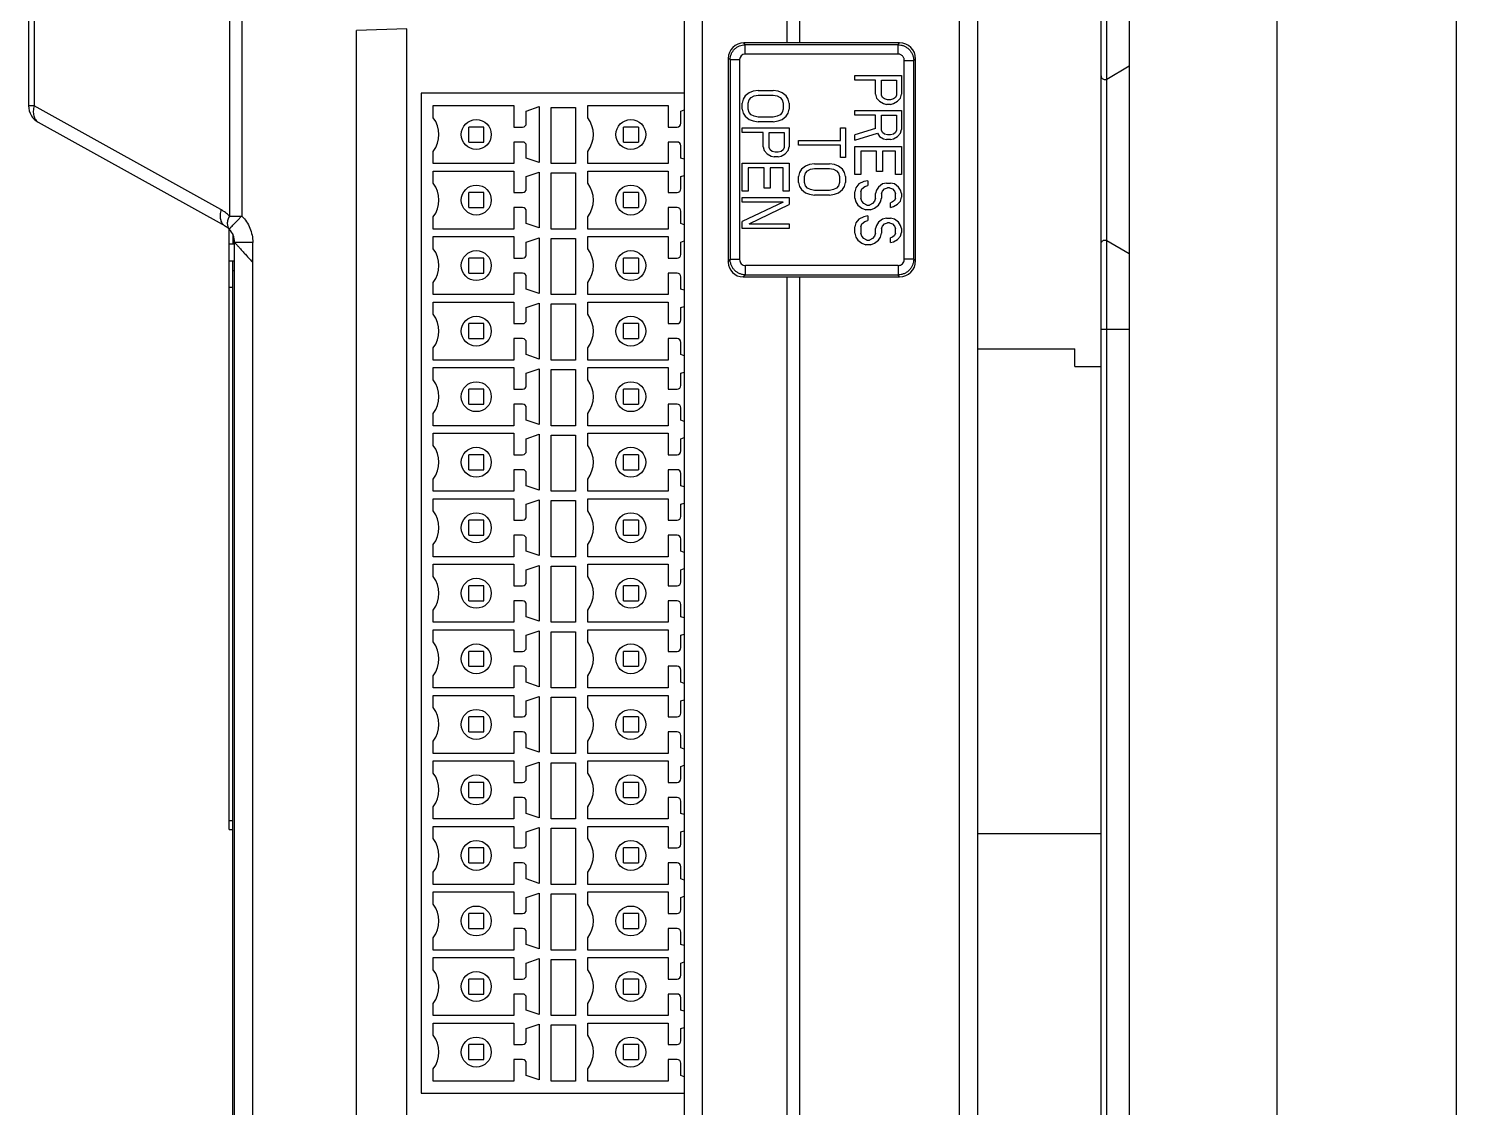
# Model space of a CAD drawing. Header units: millimetres. Extents: x 32 to 108, y 16 to 179.
# Drawn here: x 32.3 to 108.5, y 47 to 104.6 of the extents above; entities that cross this region are included whole.
import ezdxf

# ---------------------------------------------------------------- set-up
doc = ezdxf.new("R2010")
doc.units = ezdxf.units.MM
doc.header["$LTSCALE"] = 12.728411
doc.layers.get('0').update_dxf_attribs({"linetype": 'CONTINUOUS'})

msp = doc.modelspace()

# ---------------------------------------------------------------- linework, layer by layer
at = {"color": 7, "linetype": 'Continuous'}
for p, q in [((98.918, 16.133), (98.918, 179.133)), ((91.018, 178.874), (91.018, 16.392)), ((89.834, 18.363), (89.834, 176.902)), ((89.516, 18.541), (89.516, 176.725)), ((108.488, 20.378), (108.488, 174.887)), ((73.418, 161.633), (73.418, 103.883)), ((81.95, 161.365), (81.95, 33.9)), ((82.918, 160.366), (82.918, 34.9)), ((72.768, 103.883), (72.768, 157.715)), ((32.268, 153.893), (32.268, 100.516)), ((32.569, 153.892), (32.568, 100.516)), ((42.99, 153.273), (42.991, 94.629)), ((43.656, 153.273), (43.656, 94.629)), ((67.268, 153.672), (67.268, 41.521)), ((68.239, 41.521), (68.239, 153.672)), ((52.468, 104.633), (49.768, 104.538)), ((49.768, 44.427), (49.768, 104.538)), ((52.468, 44.333), (52.468, 104.633)), ((78.761, 103.883), (70.458, 103.883)), ((70.519, 103.779), (70.458, 103.883)), ((70.519, 103.28), (70.519, 103.779)), ((78.671, 103.779), (70.519, 103.779)), ((78.671, 103.779), (78.761, 103.883)), ((78.671, 103.779), (78.671, 103.28)), ((69.618, 103.043), (69.618, 92.174)), ((69.722, 102.982), (69.618, 103.043)), ((69.722, 102.982), (69.722, 92.306)), ((69.722, 102.982), (70.221, 102.982)), ((70.221, 102.982), (70.221, 92.306)), ((78.671, 103.28), (70.519, 103.28)), ((79.016, 102.936), (79.515, 102.936)), ((79.016, 92.319), (79.016, 102.936)), ((79.618, 103.025), (79.515, 102.936)), ((79.515, 92.318), (79.515, 102.936)), ((79.618, 92.238), (79.618, 103.025)), ((89.834, 101.947), (91.018, 102.643)), ((76.368, 101.883), (76.368, 102.133)), ((76.368, 102.133), (78.868, 102.133)), ((77.485, 101.883), (76.368, 101.883)), ((77.485, 101.133), (77.485, 101.883)), ((77.804, 101.883), (78.602, 101.883)), ((77.804, 101.091), (77.804, 101.883)), ((78.602, 101.883), (78.602, 101.091)), ((78.868, 102.133), (78.868, 101.133)), ((53.218, 101.183), (53.218, 47.783)), ((67.268, 101.183), (53.218, 101.183)), ((70.421, 100.874), (70.368, 100.666)), ((70.368, 100.333), (70.368, 100.666)), ((70.528, 101.041), (70.421, 100.874)), ((70.741, 101.208), (70.528, 101.041)), ((70.687, 100.666), (70.741, 100.833)), ((70.687, 100.333), (70.687, 100.666)), ((70.953, 101.291), (70.741, 101.208)), ((70.741, 100.833), (70.847, 100.958)), ((70.847, 100.958), (71.007, 101.041)), ((71.219, 101.333), (70.953, 101.291)), ((71.007, 101.041), (71.219, 101.083)), ((71.219, 101.333), (72.017, 101.333)), ((71.219, 101.083), (72.017, 101.083)), ((72.283, 101.291), (72.017, 101.333)), ((72.017, 101.083), (72.23, 101.041)), ((72.23, 101.041), (72.39, 100.958)), ((72.496, 101.208), (72.283, 101.291)), ((72.39, 100.958), (72.496, 100.833)), ((72.709, 101.041), (72.496, 101.208)), ((72.496, 100.833), (72.549, 100.666)), ((72.549, 100.666), (72.549, 100.333)), ((72.815, 100.874), (72.709, 101.041)), ((72.868, 100.666), (72.815, 100.874)), ((72.868, 100.666), (72.868, 100.333)), ((77.485, 101.133), (77.538, 100.924)), ((77.538, 100.924), (77.698, 100.758)), ((77.698, 100.758), (77.911, 100.633)), ((77.858, 100.966), (77.804, 101.091)), ((77.964, 100.883), (77.858, 100.966)), ((77.911, 100.633), (78.07, 100.591)), ((78.124, 100.841), (77.964, 100.883)), ((78.283, 100.841), (78.124, 100.841)), ((78.443, 100.883), (78.283, 100.841)), ((78.283, 100.591), (78.443, 100.633)), ((78.549, 100.966), (78.443, 100.883)), ((78.443, 100.633), (78.655, 100.758)), ((78.602, 101.091), (78.549, 100.966)), ((78.655, 100.758), (78.815, 100.924)), ((78.815, 100.924), (78.868, 101.133)), ((32.569, 100.516), (32.268, 100.516)), ((42.54, 94.972), (32.568, 100.516)), ((53.868, 99.883), (53.868, 100.533)), ((53.868, 100.533), (58.168, 100.533)), ((58.168, 100.533), (58.168, 99.383)), ((58.838, 100.238), (59.518, 100.473)), ((58.838, 99.583), (58.838, 100.238)), ((59.518, 100.473), (59.518, 97.493)), ((60.168, 97.433), (60.168, 100.433)), ((60.168, 100.433), (61.468, 100.433)), ((61.468, 100.433), (61.468, 97.433)), ((62.118, 99.883), (62.118, 100.533)), ((62.118, 100.533), (66.418, 100.533)), ((66.418, 100.533), (66.418, 99.383)), ((67.088, 100.238), (67.268, 100.3)), ((67.088, 99.583), (67.088, 100.238)), ((70.368, 100.333), (70.421, 100.124)), ((70.421, 100.124), (70.528, 99.958)), ((70.528, 99.958), (70.741, 99.791)), ((70.741, 100.166), (70.687, 100.333)), ((70.847, 100.041), (70.741, 100.166)), ((71.007, 99.958), (70.847, 100.041)), ((71.219, 99.916), (71.007, 99.958)), ((72.017, 99.916), (71.219, 99.916)), ((72.23, 99.958), (72.017, 99.916)), ((72.39, 100.041), (72.23, 99.958)), ((72.496, 100.166), (72.39, 100.041)), ((72.549, 100.333), (72.496, 100.166)), ((72.496, 99.791), (72.709, 99.958)), ((72.709, 99.958), (72.815, 100.124)), ((72.815, 100.124), (72.868, 100.333)), ((76.368, 100.008), (76.368, 100.258)), ((76.368, 100.258), (78.868, 100.258)), ((77.485, 100.008), (76.368, 100.008)), ((77.485, 99.299), (77.485, 100.008)), ((77.804, 100.008), (78.602, 100.008)), ((77.804, 99.216), (77.804, 100.008)), ((78.283, 100.591), (78.07, 100.591)), ((78.602, 100.008), (78.602, 99.216)), ((78.868, 100.258), (78.868, 99.258)), ((32.778, 99.635), (42.757, 94.104)), ((55.768, 98.583), (55.768, 99.383)), ((56.568, 99.383), (55.768, 99.383)), ((56.568, 98.583), (56.568, 99.383)), ((58.168, 99.383), (58.638, 99.383)), ((64.018, 98.583), (64.018, 99.383)), ((64.818, 99.383), (64.018, 99.383)), ((64.818, 99.383), (64.818, 98.583)), ((66.418, 99.383), (66.888, 99.383)), ((70.368, 99.083), (70.368, 99.333)), ((70.368, 99.333), (72.868, 99.333)), ((70.741, 99.791), (70.953, 99.708)), ((70.953, 99.708), (71.219, 99.666)), ((72.017, 99.666), (71.219, 99.666)), ((72.017, 99.666), (72.283, 99.708)), ((72.283, 99.708), (72.496, 99.791)), ((72.868, 99.333), (72.868, 98.333)), ((75.602, 98.666), (75.602, 99.333)), ((75.602, 99.333), (75.868, 99.333)), ((75.868, 99.333), (75.868, 97.749)), ((77.485, 99.299), (76.368, 98.966)), ((77.858, 99.091), (77.804, 99.216)), ((77.964, 99.008), (77.858, 99.091)), ((78.549, 99.091), (78.443, 99.008)), ((78.602, 99.216), (78.549, 99.091)), ((78.815, 99.049), (78.868, 99.258)), ((55.768, 98.583), (56.568, 98.583)), ((58.168, 98.583), (58.168, 97.433)), ((58.638, 98.583), (58.168, 98.583)), ((58.838, 97.728), (58.838, 98.383)), ((64.018, 98.583), (64.818, 98.583)), ((66.418, 98.583), (66.418, 97.433)), ((66.888, 98.583), (66.418, 98.583)), ((67.088, 97.728), (67.088, 98.383)), ((71.485, 99.083), (70.368, 99.083)), ((71.485, 98.333), (71.485, 99.083)), ((71.485, 98.333), (71.538, 98.124)), ((71.804, 98.291), (71.804, 99.083)), ((71.804, 99.083), (72.602, 99.083)), ((72.602, 99.083), (72.602, 98.291)), ((72.815, 98.124), (72.868, 98.333)), ((73.368, 98.416), (73.368, 98.666)), ((73.368, 98.666), (75.602, 98.666)), ((75.602, 98.416), (73.368, 98.416)), ((75.602, 97.749), (75.602, 98.416)), ((76.368, 98.674), (77.592, 99.049)), ((76.368, 98.674), (76.368, 98.966)), ((76.368, 98.341), (78.868, 98.341)), ((76.368, 96.841), (76.368, 98.341)), ((77.592, 99.049), (77.698, 98.883)), ((77.698, 98.883), (77.911, 98.758)), ((77.911, 98.758), (78.07, 98.716)), ((78.124, 98.966), (77.964, 99.008)), ((78.283, 98.716), (78.07, 98.716)), ((78.283, 98.966), (78.124, 98.966)), ((78.443, 99.008), (78.283, 98.966)), ((78.283, 98.716), (78.443, 98.758)), ((78.443, 98.758), (78.655, 98.883)), ((78.655, 98.883), (78.815, 99.049)), ((78.868, 98.341), (78.868, 96.841)), ((53.868, 97.433), (53.868, 98.083)), ((59.518, 97.493), (58.838, 97.728)), ((62.118, 97.433), (62.118, 98.083)), ((67.268, 97.665), (67.088, 97.728)), ((71.538, 98.124), (71.698, 97.958)), ((71.698, 97.958), (71.911, 97.833)), ((71.858, 98.166), (71.804, 98.291)), ((71.964, 98.083), (71.858, 98.166)), ((71.911, 97.833), (72.07, 97.791)), ((72.124, 98.041), (71.964, 98.083)), ((72.283, 97.791), (72.07, 97.791)), ((72.283, 98.041), (72.124, 98.041)), ((72.443, 98.083), (72.283, 98.041)), ((72.283, 97.791), (72.443, 97.833)), ((72.549, 98.166), (72.443, 98.083)), ((72.443, 97.833), (72.655, 97.958)), ((72.602, 98.291), (72.549, 98.166)), ((72.655, 97.958), (72.815, 98.124)), ((75.868, 97.749), (75.602, 97.749)), ((77.538, 98.091), (76.687, 98.091)), ((76.687, 98.091), (76.687, 96.841)), ((77.538, 97.008), (77.538, 98.091)), ((78.549, 98.091), (77.858, 98.091)), ((77.858, 98.091), (77.858, 97.008)), ((78.549, 96.841), (78.549, 98.091)), ((58.168, 97.433), (53.868, 97.433)), ((53.868, 96.383), (53.868, 97.033)), ((53.868, 97.033), (58.168, 97.033)), ((58.168, 97.033), (58.168, 95.883)), ((58.838, 96.738), (59.518, 96.973)), ((59.518, 96.973), (59.518, 93.993)), ((61.468, 97.433), (60.168, 97.433)), ((60.168, 93.933), (60.168, 96.933)), ((60.168, 96.933), (61.468, 96.933)), ((61.468, 96.933), (61.468, 93.933)), ((66.418, 97.433), (62.118, 97.433)), ((62.118, 96.383), (62.118, 97.033)), ((62.118, 97.033), (66.418, 97.033)), ((66.418, 97.033), (66.418, 95.883)), ((70.368, 95.958), (70.368, 97.458)), ((70.368, 97.458), (72.868, 97.458)), ((70.687, 97.208), (70.687, 95.958)), ((71.538, 97.208), (70.687, 97.208)), ((71.538, 96.124), (71.538, 97.208)), ((72.549, 97.208), (71.858, 97.208)), ((71.858, 97.208), (71.858, 96.124)), ((72.549, 95.958), (72.549, 97.208)), ((72.868, 97.458), (72.868, 95.958)), ((73.421, 96.958), (73.368, 96.749)), ((73.528, 97.124), (73.421, 96.958)), ((73.741, 97.291), (73.528, 97.124)), ((73.687, 96.749), (73.741, 96.916)), ((73.953, 97.374), (73.741, 97.291)), ((73.741, 96.916), (73.847, 97.041)), ((73.847, 97.041), (74.007, 97.124)), ((74.219, 97.416), (73.953, 97.374)), ((74.007, 97.124), (74.219, 97.166)), ((74.219, 97.416), (75.017, 97.416)), ((74.219, 97.166), (75.017, 97.166)), ((75.283, 97.374), (75.017, 97.416)), ((75.017, 97.166), (75.23, 97.124)), ((75.23, 97.124), (75.39, 97.041)), ((75.496, 97.291), (75.283, 97.374)), ((75.39, 97.041), (75.496, 96.916)), ((75.709, 97.124), (75.496, 97.291)), ((75.496, 96.916), (75.549, 96.749)), ((75.815, 96.958), (75.709, 97.124)), ((75.868, 96.749), (75.815, 96.958)), ((76.687, 96.841), (76.368, 96.841)), ((77.858, 97.008), (77.538, 97.008)), ((78.868, 96.841), (78.549, 96.841)), ((58.838, 96.083), (58.838, 96.738)), ((67.088, 96.738), (67.268, 96.8)), ((67.088, 96.083), (67.088, 96.738)), ((71.858, 96.124), (71.538, 96.124)), ((73.368, 96.416), (73.368, 96.749)), ((73.368, 96.416), (73.421, 96.208)), ((73.421, 96.208), (73.528, 96.041)), ((73.528, 96.041), (73.741, 95.874)), ((73.687, 96.416), (73.687, 96.749)), ((73.741, 96.249), (73.687, 96.416)), ((73.847, 96.124), (73.741, 96.249)), ((74.007, 96.041), (73.847, 96.124)), ((74.219, 95.999), (74.007, 96.041)), ((75.23, 96.041), (75.017, 95.999)), ((75.39, 96.124), (75.23, 96.041)), ((75.496, 96.249), (75.39, 96.124)), ((75.549, 96.416), (75.496, 96.249)), ((75.496, 95.874), (75.709, 96.041)), ((75.549, 96.749), (75.549, 96.416)), ((75.709, 96.041), (75.815, 96.208)), ((75.815, 96.208), (75.868, 96.416)), ((75.868, 96.749), (75.868, 96.416)), ((76.421, 96.133), (76.368, 95.924)), ((76.581, 96.341), (76.421, 96.133)), ((76.847, 96.466), (76.581, 96.341)), ((76.687, 95.924), (76.741, 96.091)), ((76.741, 96.091), (76.9, 96.216)), ((77.06, 96.508), (76.847, 96.466)), ((76.9, 96.216), (77.06, 96.258)), ((77.06, 96.508), (77.06, 96.258)), ((77.645, 96.174), (77.538, 96.008)), ((77.858, 96.341), (77.645, 96.174)), ((78.07, 96.383), (77.858, 96.341)), ((77.858, 95.966), (77.964, 96.091)), ((77.964, 96.091), (78.124, 96.133)), ((78.07, 96.383), (78.283, 96.383)), ((78.23, 96.133), (78.124, 96.133)), ((78.23, 96.133), (78.39, 96.091)), ((78.496, 96.341), (78.283, 96.383)), ((78.39, 96.091), (78.496, 95.966)), ((78.709, 96.174), (78.496, 96.341)), ((78.815, 96.008), (78.709, 96.174)), ((55.768, 95.083), (55.768, 95.883)), ((56.568, 95.883), (55.768, 95.883)), ((56.568, 95.083), (56.568, 95.883)), ((58.168, 95.883), (58.638, 95.883)), ((64.018, 95.083), (64.018, 95.883)), ((64.818, 95.883), (64.018, 95.883)), ((64.818, 95.883), (64.818, 95.083)), ((66.418, 95.883), (66.888, 95.883)), ((70.687, 95.958), (70.368, 95.958)), ((70.368, 95.374), (70.368, 95.624)), ((70.368, 95.624), (72.868, 95.624)), ((72.549, 95.374), (70.368, 95.374)), ((72.549, 95.374), (70.368, 94.333)), ((72.868, 95.958), (72.549, 95.958)), ((72.868, 95.624), (72.868, 95.249)), ((73.741, 95.874), (73.953, 95.791)), ((73.953, 95.791), (74.219, 95.749)), ((75.017, 95.999), (74.219, 95.999)), ((75.017, 95.749), (74.219, 95.749)), ((75.017, 95.749), (75.283, 95.791)), ((75.283, 95.791), (75.496, 95.874)), ((76.368, 95.591), (76.368, 95.924)), ((76.368, 95.591), (76.421, 95.383)), ((76.421, 95.383), (76.528, 95.216)), ((76.687, 95.924), (76.687, 95.591)), ((76.741, 95.424), (76.687, 95.591)), ((76.847, 95.299), (76.741, 95.424)), ((77.007, 95.216), (76.847, 95.299)), ((77.326, 95.299), (77.166, 95.216)), ((77.432, 95.424), (77.326, 95.299)), ((77.485, 95.591), (77.432, 95.424)), ((77.538, 96.008), (77.485, 95.841)), ((77.485, 95.591), (77.485, 95.841)), ((77.645, 95.216), (77.751, 95.383)), ((77.751, 95.383), (77.804, 95.591)), ((77.804, 95.841), (77.858, 95.966)), ((77.804, 95.841), (77.804, 95.591)), ((78.39, 95.383), (78.283, 95.341)), ((78.283, 95.091), (78.283, 95.341)), ((78.496, 95.466), (78.39, 95.383)), ((78.496, 95.966), (78.549, 95.841)), ((78.549, 95.591), (78.496, 95.466)), ((78.549, 95.591), (78.549, 95.841)), ((78.655, 95.258), (78.815, 95.424)), ((78.868, 95.841), (78.815, 96.008)), ((78.815, 95.424), (78.868, 95.633)), ((78.868, 95.841), (78.868, 95.633)), ((42.991, 94.629), (43.656, 94.629)), ((53.868, 93.933), (53.868, 94.583)), ((55.768, 95.083), (56.568, 95.083)), ((58.168, 95.083), (58.168, 93.933)), ((58.638, 95.083), (58.168, 95.083)), ((58.838, 94.228), (58.838, 94.883)), ((62.118, 93.933), (62.118, 94.583)), ((64.018, 95.083), (64.818, 95.083)), ((66.418, 95.083), (66.418, 93.933)), ((66.888, 95.083), (66.418, 95.083)), ((67.088, 94.228), (67.088, 94.883)), ((70.741, 94.208), (72.868, 95.249)), ((76.528, 95.216), (76.741, 95.049)), ((76.847, 94.591), (76.581, 94.466)), ((76.741, 95.049), (76.953, 94.966)), ((77.06, 94.633), (76.847, 94.591)), ((77.219, 94.966), (76.953, 94.966)), ((77.007, 95.216), (77.166, 95.216)), ((77.06, 94.633), (77.06, 94.383)), ((77.219, 94.966), (77.432, 95.049)), ((77.432, 95.049), (77.645, 95.216)), ((78.283, 95.091), (78.443, 95.133)), ((78.443, 95.133), (78.655, 95.258)), ((42.968, 61.873), (42.968, 93.926)), ((58.168, 93.933), (53.868, 93.933)), ((59.518, 93.993), (58.838, 94.228)), ((61.468, 93.933), (60.168, 93.933)), ((66.418, 93.933), (62.118, 93.933)), ((67.268, 94.165), (67.088, 94.228)), ((70.368, 93.958), (70.368, 94.333)), ((72.868, 93.958), (70.368, 93.958)), ((70.741, 94.208), (72.868, 94.208)), ((72.868, 94.208), (72.868, 93.958)), ((76.421, 94.258), (76.368, 94.049)), ((76.368, 93.716), (76.368, 94.049)), ((76.581, 94.466), (76.421, 94.258)), ((76.687, 94.049), (76.741, 94.216)), ((76.687, 94.049), (76.687, 93.716)), ((76.741, 94.216), (76.9, 94.341)), ((76.9, 94.341), (77.06, 94.383)), ((77.538, 94.133), (77.485, 93.966)), ((77.485, 93.716), (77.485, 93.966)), ((77.645, 94.299), (77.538, 94.133)), ((77.858, 94.466), (77.645, 94.299)), ((77.804, 93.966), (77.858, 94.091)), ((77.804, 93.966), (77.804, 93.716)), ((78.07, 94.508), (77.858, 94.466)), ((77.858, 94.091), (77.964, 94.216)), ((77.964, 94.216), (78.124, 94.258)), ((78.07, 94.508), (78.283, 94.508)), ((78.23, 94.258), (78.124, 94.258)), ((78.23, 94.258), (78.39, 94.216)), ((78.496, 94.466), (78.283, 94.508)), ((78.39, 94.216), (78.496, 94.091)), ((78.709, 94.299), (78.496, 94.466)), ((78.496, 94.091), (78.549, 93.966)), ((78.549, 93.716), (78.549, 93.966)), ((78.815, 94.133), (78.709, 94.299)), ((78.868, 93.966), (78.815, 94.133)), ((78.815, 93.549), (78.868, 93.758)), ((78.868, 93.966), (78.868, 93.758)), ((43.268, 93.133), (42.968, 93.133)), ((43.168, 93.684), (43.168, 93.133)), ((43.268, 35.614), (43.268, 93.223)), ((44.235, 93.223), (43.268, 93.223)), ((44.235, 92.148), (44.235, 93.223)), ((53.868, 92.883), (53.868, 93.533)), ((53.868, 93.533), (58.168, 93.533)), ((58.168, 93.533), (58.168, 92.383)), ((58.838, 93.238), (59.518, 93.473)), ((58.838, 92.583), (58.838, 93.238)), ((59.518, 93.473), (59.518, 90.493)), ((60.168, 90.433), (60.168, 93.433)), ((60.168, 93.433), (61.468, 93.433)), ((61.468, 93.433), (61.468, 90.433)), ((62.118, 92.883), (62.118, 93.533)), ((62.118, 93.533), (66.418, 93.533)), ((66.418, 93.533), (66.418, 92.383)), ((67.088, 93.238), (67.268, 93.3)), ((67.088, 92.583), (67.088, 93.238)), ((76.368, 93.716), (76.421, 93.508)), ((76.421, 93.508), (76.528, 93.341)), ((76.528, 93.341), (76.741, 93.174)), ((76.741, 93.549), (76.687, 93.716)), ((76.847, 93.424), (76.741, 93.549)), ((76.741, 93.174), (76.953, 93.091)), ((77.007, 93.341), (76.847, 93.424)), ((77.219, 93.091), (76.953, 93.091)), ((77.007, 93.341), (77.166, 93.341)), ((77.326, 93.424), (77.166, 93.341)), ((77.219, 93.091), (77.432, 93.174)), ((77.432, 93.549), (77.326, 93.424)), ((77.485, 93.716), (77.432, 93.549)), ((77.432, 93.174), (77.645, 93.341)), ((77.645, 93.341), (77.751, 93.508)), ((77.751, 93.508), (77.804, 93.716)), ((78.39, 93.508), (78.283, 93.466)), ((78.283, 93.216), (78.283, 93.466)), ((78.283, 93.216), (78.443, 93.258)), ((78.496, 93.591), (78.39, 93.508)), ((78.443, 93.258), (78.655, 93.383)), ((78.549, 93.716), (78.496, 93.591)), ((78.655, 93.383), (78.815, 93.549)), ((89.834, 93.318), (91.018, 92.622)), ((42.968, 92.233), (43.268, 92.233)), ((43.168, 37.233), (43.168, 92.233)), ((55.768, 91.583), (55.768, 92.383)), ((56.568, 92.383), (55.768, 92.383)), ((56.568, 91.583), (56.568, 92.383)), ((58.168, 92.383), (58.638, 92.383)), ((64.018, 91.583), (64.018, 92.383)), ((64.818, 92.383), (64.018, 92.383)), ((64.818, 92.383), (64.818, 91.583)), ((66.418, 92.383), (66.888, 92.383)), ((69.618, 92.174), (69.722, 92.306)), ((70.221, 92.306), (69.722, 92.306)), ((79.515, 92.318), (79.016, 92.318)), ((79.515, 92.318), (79.618, 92.238)), ((43.168, 91.725), (43.268, 91.725)), ((44.235, 41.928), (44.235, 92.148)), ((55.768, 91.583), (56.568, 91.583)), ((58.168, 91.583), (58.168, 90.433)), ((58.638, 91.583), (58.168, 91.583)), ((64.018, 91.583), (64.818, 91.583)), ((66.888, 91.583), (66.418, 91.583)), ((66.418, 91.583), (66.418, 90.433)), ((70.541, 91.486), (70.41, 91.383)), ((78.683, 91.985), (70.541, 91.985)), ((70.541, 91.486), (70.541, 91.985)), ((70.541, 91.486), (78.683, 91.486)), ((78.683, 91.985), (78.683, 91.486)), ((78.763, 91.383), (78.683, 91.486)), ((42.968, 90.833), (43.168, 90.833)), ((53.868, 90.433), (53.868, 91.083)), ((58.838, 90.728), (58.838, 91.383)), ((59.518, 90.493), (58.838, 90.728)), ((62.118, 90.433), (62.118, 91.083)), ((67.088, 90.728), (67.088, 91.383)), ((67.268, 90.665), (67.088, 90.728)), ((70.41, 91.383), (78.763, 91.383)), ((72.768, 33.65), (72.768, 91.383)), ((73.418, 91.383), (73.418, 33.633)), ((58.168, 90.433), (53.868, 90.433)), ((53.868, 89.383), (53.868, 90.033)), ((53.868, 90.033), (58.168, 90.033)), ((58.168, 90.033), (58.168, 88.883)), ((58.838, 89.738), (59.518, 89.973)), ((59.518, 89.973), (59.518, 86.993)), ((61.468, 90.433), (60.168, 90.433)), ((66.418, 90.433), (62.118, 90.433)), ((62.118, 89.383), (62.118, 90.033)), ((62.118, 90.033), (66.418, 90.033)), ((66.418, 90.033), (66.418, 88.883)), ((58.838, 89.083), (58.838, 89.738)), ((60.168, 86.933), (60.168, 89.933)), ((60.168, 89.933), (61.468, 89.933)), ((61.468, 89.933), (61.468, 86.933)), ((67.088, 89.738), (67.268, 89.8)), ((67.088, 89.083), (67.088, 89.738)), ((55.768, 88.083), (55.768, 88.883)), ((56.568, 88.883), (55.768, 88.883)), ((56.568, 88.083), (56.568, 88.883)), ((58.168, 88.883), (58.638, 88.883)), ((64.018, 88.083), (64.018, 88.883)), ((64.818, 88.883), (64.018, 88.883)), ((64.818, 88.883), (64.818, 88.083)), ((66.418, 88.883), (66.888, 88.883)), ((89.516, 88.586), (91.018, 88.586)), ((55.768, 88.083), (56.568, 88.083)), ((58.168, 88.083), (58.168, 86.933)), ((58.638, 88.083), (58.168, 88.083)), ((58.838, 87.228), (58.838, 87.883)), ((64.018, 88.083), (64.818, 88.083)), ((66.888, 88.083), (66.418, 88.083)), ((66.418, 88.083), (66.418, 86.933)), ((67.088, 87.228), (67.088, 87.883)), ((53.868, 86.933), (53.868, 87.583)), ((58.168, 86.933), (53.868, 86.933)), ((59.518, 86.993), (58.838, 87.228)), ((61.468, 86.933), (60.168, 86.933)), ((62.118, 86.933), (62.118, 87.583)), ((66.418, 86.933), (62.118, 86.933)), ((67.268, 87.165), (67.088, 87.228)), ((82.918, 87.533), (88.118, 87.533)), ((88.118, 86.588), (88.118, 87.533)), ((53.868, 85.883), (53.868, 86.533)), ((53.868, 86.533), (58.168, 86.533)), ((58.168, 86.533), (58.168, 85.383)), ((58.838, 86.238), (59.518, 86.473)), ((58.838, 85.583), (58.838, 86.238)), ((59.518, 86.473), (59.518, 83.493)), ((60.168, 86.433), (61.468, 86.433)), ((60.168, 83.433), (60.168, 86.433)), ((61.468, 86.433), (61.468, 83.433)), ((62.118, 85.883), (62.118, 86.533)), ((62.118, 86.533), (66.418, 86.533)), ((66.418, 86.533), (66.418, 85.383)), ((67.088, 86.238), (67.268, 86.3)), ((67.088, 85.583), (67.088, 86.238)), ((88.118, 86.588), (89.516, 86.588)), ((55.768, 84.583), (55.768, 85.383)), ((56.568, 85.383), (55.768, 85.383)), ((56.568, 84.583), (56.568, 85.383)), ((58.168, 85.383), (58.638, 85.383)), ((64.818, 85.383), (64.018, 85.383)), ((64.018, 84.583), (64.018, 85.383)), ((64.818, 85.383), (64.818, 84.583)), ((66.418, 85.383), (66.888, 85.383)), ((53.868, 83.433), (53.868, 84.083)), ((55.768, 84.583), (56.568, 84.583)), ((58.168, 84.583), (58.168, 83.433)), ((58.638, 84.583), (58.168, 84.583)), ((58.838, 83.728), (58.838, 84.383)), ((62.118, 83.433), (62.118, 84.083)), ((64.018, 84.583), (64.818, 84.583)), ((66.888, 84.583), (66.418, 84.583)), ((66.418, 84.583), (66.418, 83.433)), ((67.088, 83.728), (67.088, 84.383)), ((58.168, 83.433), (53.868, 83.433)), ((59.518, 83.493), (58.838, 83.728)), ((61.468, 83.433), (60.168, 83.433)), ((66.418, 83.433), (62.118, 83.433)), ((67.268, 83.665), (67.088, 83.728)), ((53.868, 82.383), (53.868, 83.033)), ((53.868, 83.033), (58.168, 83.033)), ((58.168, 83.033), (58.168, 81.883)), ((58.838, 82.738), (59.518, 82.973)), ((58.838, 82.083), (58.838, 82.738)), ((59.518, 82.973), (59.518, 79.993)), ((60.168, 82.933), (61.468, 82.933)), ((60.168, 79.933), (60.168, 82.933)), ((61.468, 82.933), (61.468, 79.933)), ((62.118, 83.033), (66.418, 83.033)), ((62.118, 82.383), (62.118, 83.033)), ((66.418, 83.033), (66.418, 81.883)), ((67.088, 82.738), (67.268, 82.8)), ((67.088, 82.083), (67.088, 82.738)), ((55.768, 81.083), (55.768, 81.883)), ((56.568, 81.883), (55.768, 81.883)), ((56.568, 81.083), (56.568, 81.883)), ((58.168, 81.883), (58.638, 81.883)), ((64.818, 81.883), (64.018, 81.883)), ((64.018, 81.083), (64.018, 81.883)), ((64.818, 81.883), (64.818, 81.083)), ((66.418, 81.883), (66.888, 81.883)), ((55.768, 81.083), (56.568, 81.083)), ((58.168, 81.083), (58.168, 79.933)), ((58.638, 81.083), (58.168, 81.083)), ((58.838, 80.228), (58.838, 80.883)), ((64.018, 81.083), (64.818, 81.083)), ((66.888, 81.083), (66.418, 81.083)), ((66.418, 81.083), (66.418, 79.933)), ((67.088, 80.228), (67.088, 80.883)), ((53.868, 79.933), (53.868, 80.583)), ((59.518, 79.993), (58.838, 80.228)), ((62.118, 79.933), (62.118, 80.583)), ((67.268, 80.165), (67.088, 80.228)), ((58.168, 79.933), (53.868, 79.933)), ((53.868, 79.533), (58.168, 79.533)), ((53.868, 78.883), (53.868, 79.533)), ((58.168, 79.533), (58.168, 78.383)), ((58.838, 79.238), (59.518, 79.473)), ((59.518, 79.473), (59.518, 76.493)), ((61.468, 79.933), (60.168, 79.933)), ((60.168, 79.433), (61.468, 79.433)), ((60.168, 76.433), (60.168, 79.433)), ((61.468, 79.433), (61.468, 76.433)), ((66.418, 79.933), (62.118, 79.933)), ((62.118, 79.533), (66.418, 79.533)), ((62.118, 78.883), (62.118, 79.533)), ((66.418, 79.533), (66.418, 78.383)), ((67.088, 79.238), (67.268, 79.3)), ((58.838, 78.583), (58.838, 79.238)), ((67.088, 78.583), (67.088, 79.238)), ((56.568, 78.383), (55.768, 78.383)), ((55.768, 77.583), (55.768, 78.383)), ((56.568, 77.583), (56.568, 78.383)), ((58.168, 78.383), (58.638, 78.383)), ((64.818, 78.383), (64.018, 78.383)), ((64.018, 77.583), (64.018, 78.383)), ((64.818, 78.383), (64.818, 77.583)), ((66.418, 78.383), (66.888, 78.383)), ((53.868, 76.433), (53.868, 77.083)), ((55.768, 77.583), (56.568, 77.583)), ((58.638, 77.583), (58.168, 77.583)), ((58.168, 77.583), (58.168, 76.433)), ((58.838, 76.728), (58.838, 77.383)), ((62.118, 76.433), (62.118, 77.083)), ((64.018, 77.583), (64.818, 77.583)), ((66.888, 77.583), (66.418, 77.583)), ((66.418, 77.583), (66.418, 76.433)), ((67.088, 76.728), (67.088, 77.383)), ((58.168, 76.433), (53.868, 76.433)), ((59.518, 76.493), (58.838, 76.728)), ((61.468, 76.433), (60.168, 76.433)), ((66.418, 76.433), (62.118, 76.433)), ((67.268, 76.665), (67.088, 76.728)), ((53.868, 76.033), (58.168, 76.033)), ((53.868, 75.383), (53.868, 76.033)), ((58.168, 76.033), (58.168, 74.883)), ((58.838, 75.738), (59.518, 75.973)), ((58.838, 75.083), (58.838, 75.738)), ((59.518, 75.973), (59.518, 72.993)), ((60.168, 75.933), (61.468, 75.933)), ((60.168, 72.933), (60.168, 75.933)), ((61.468, 75.933), (61.468, 72.933)), ((62.118, 76.033), (66.418, 76.033)), ((62.118, 75.383), (62.118, 76.033)), ((66.418, 76.033), (66.418, 74.883)), ((67.088, 75.738), (67.268, 75.8)), ((67.088, 75.083), (67.088, 75.738)), ((56.568, 74.883), (55.768, 74.883)), ((55.768, 74.083), (55.768, 74.883)), ((56.568, 74.083), (56.568, 74.883)), ((58.168, 74.883), (58.638, 74.883)), ((64.818, 74.883), (64.018, 74.883)), ((64.018, 74.083), (64.018, 74.883)), ((64.818, 74.883), (64.818, 74.083)), ((66.418, 74.883), (66.888, 74.883)), ((55.768, 74.083), (56.568, 74.083)), ((58.638, 74.083), (58.168, 74.083)), ((58.168, 74.083), (58.168, 72.933)), ((64.018, 74.083), (64.818, 74.083)), ((66.888, 74.083), (66.418, 74.083)), ((66.418, 74.083), (66.418, 72.933)), ((53.868, 72.933), (53.868, 73.583)), ((58.838, 73.228), (58.838, 73.883)), ((59.518, 72.993), (58.838, 73.228)), ((62.118, 72.933), (62.118, 73.583)), ((67.088, 73.228), (67.088, 73.883)), ((67.268, 73.165), (67.088, 73.228)), ((58.168, 72.933), (53.868, 72.933)), ((53.868, 72.533), (58.168, 72.533)), ((53.868, 71.883), (53.868, 72.533)), ((58.168, 72.533), (58.168, 71.383)), ((58.838, 72.238), (59.518, 72.473)), ((59.518, 72.473), (59.518, 69.493)), ((61.468, 72.933), (60.168, 72.933)), ((60.168, 72.433), (61.468, 72.433)), ((60.168, 69.433), (60.168, 72.433)), ((61.468, 72.433), (61.468, 69.433)), ((66.418, 72.933), (62.118, 72.933)), ((62.118, 72.533), (66.418, 72.533)), ((62.118, 71.883), (62.118, 72.533)), ((66.418, 72.533), (66.418, 71.383)), ((58.838, 71.583), (58.838, 72.238)), ((67.088, 72.238), (67.268, 72.3)), ((67.088, 71.583), (67.088, 72.238)), ((56.568, 71.383), (55.768, 71.383)), ((55.768, 70.583), (55.768, 71.383)), ((56.568, 70.583), (56.568, 71.383)), ((58.168, 71.383), (58.638, 71.383)), ((64.818, 71.383), (64.018, 71.383)), ((64.018, 70.583), (64.018, 71.383)), ((64.818, 71.383), (64.818, 70.583)), ((66.418, 71.383), (66.888, 71.383)), ((55.768, 70.583), (56.568, 70.583)), ((58.638, 70.583), (58.168, 70.583)), ((58.168, 70.583), (58.168, 69.433)), ((58.838, 69.728), (58.838, 70.383)), ((64.018, 70.583), (64.818, 70.583)), ((66.888, 70.583), (66.418, 70.583)), ((66.418, 70.583), (66.418, 69.433)), ((67.088, 69.728), (67.088, 70.383)), ((53.868, 69.433), (53.868, 70.083)), ((58.168, 69.433), (53.868, 69.433)), ((59.518, 69.493), (58.838, 69.728)), ((61.468, 69.433), (60.168, 69.433)), ((62.118, 69.433), (62.118, 70.083)), ((66.418, 69.433), (62.118, 69.433)), ((67.268, 69.665), (67.088, 69.728)), ((53.868, 69.033), (58.168, 69.033)), ((53.868, 68.383), (53.868, 69.033)), ((58.168, 69.033), (58.168, 67.883)), ((58.838, 68.738), (59.518, 68.973)), ((58.838, 68.083), (58.838, 68.738)), ((59.518, 68.973), (59.518, 65.993)), ((60.168, 68.933), (61.468, 68.933)), ((60.168, 65.933), (60.168, 68.933)), ((61.468, 68.933), (61.468, 65.933)), ((62.118, 69.033), (66.418, 69.033)), ((62.118, 68.383), (62.118, 69.033)), ((66.418, 69.033), (66.418, 67.883)), ((67.088, 68.738), (67.268, 68.8)), ((67.088, 68.083), (67.088, 68.738)), ((56.568, 67.883), (55.768, 67.883)), ((55.768, 67.083), (55.768, 67.883)), ((56.568, 67.083), (56.568, 67.883)), ((58.168, 67.883), (58.638, 67.883)), ((64.818, 67.883), (64.018, 67.883)), ((64.018, 67.083), (64.018, 67.883)), ((64.818, 67.883), (64.818, 67.083)), ((66.418, 67.883), (66.888, 67.883)), ((55.768, 67.083), (56.568, 67.083)), ((58.638, 67.083), (58.168, 67.083)), ((58.168, 67.083), (58.168, 65.933)), ((64.018, 67.083), (64.818, 67.083)), ((66.888, 67.083), (66.418, 67.083)), ((66.418, 67.083), (66.418, 65.933)), ((53.868, 65.933), (53.868, 66.583)), ((58.838, 66.228), (58.838, 66.883)), ((62.118, 65.933), (62.118, 66.583)), ((67.088, 66.228), (67.088, 66.883)), ((58.168, 65.933), (53.868, 65.933)), ((59.518, 65.993), (58.838, 66.228)), ((61.468, 65.933), (60.168, 65.933)), ((66.418, 65.933), (62.118, 65.933)), ((67.268, 66.165), (67.088, 66.228)), ((53.868, 65.533), (58.168, 65.533)), ((53.868, 64.883), (53.868, 65.533)), ((58.168, 65.533), (58.168, 64.383)), ((58.838, 65.238), (59.518, 65.473)), ((58.838, 64.583), (58.838, 65.238)), ((59.518, 65.473), (59.518, 62.493)), ((60.168, 65.433), (61.468, 65.433)), ((60.168, 62.433), (60.168, 65.433)), ((61.468, 65.433), (61.468, 62.433)), ((62.118, 65.533), (66.418, 65.533)), ((62.118, 64.883), (62.118, 65.533)), ((66.418, 65.533), (66.418, 64.383)), ((67.088, 65.238), (67.268, 65.3)), ((67.088, 64.583), (67.088, 65.238)), ((56.568, 64.383), (55.768, 64.383)), ((55.768, 63.583), (55.768, 64.383)), ((56.568, 63.583), (56.568, 64.383)), ((58.168, 64.383), (58.638, 64.383)), ((64.818, 64.383), (64.018, 64.383)), ((64.018, 63.583), (64.018, 64.383)), ((64.818, 64.383), (64.818, 63.583)), ((66.418, 64.383), (66.888, 64.383)), ((55.768, 63.583), (56.568, 63.583)), ((58.638, 63.583), (58.168, 63.583)), ((58.168, 63.583), (58.168, 62.433)), ((58.838, 62.728), (58.838, 63.383)), ((64.018, 63.583), (64.818, 63.583)), ((66.888, 63.583), (66.418, 63.583)), ((66.418, 63.583), (66.418, 62.433)), ((67.088, 62.728), (67.088, 63.383)), ((53.868, 62.433), (53.868, 63.083)), ((59.518, 62.493), (58.838, 62.728)), ((62.118, 62.433), (62.118, 63.083)), ((67.268, 62.665), (67.088, 62.728)), ((43.168, 62.323), (42.968, 62.323)), ((42.968, 61.873), (43.168, 61.873)), ((58.168, 62.433), (53.868, 62.433)), ((53.868, 62.033), (58.168, 62.033)), ((53.868, 61.383), (53.868, 62.033)), ((58.168, 62.033), (58.168, 60.883)), ((58.838, 61.738), (59.518, 61.973)), ((59.518, 61.973), (59.518, 58.993)), ((61.468, 62.433), (60.168, 62.433)), ((60.168, 61.933), (61.468, 61.933)), ((60.168, 58.933), (60.168, 61.933)), ((61.468, 61.933), (61.468, 58.933)), ((66.418, 62.433), (62.118, 62.433)), ((62.118, 62.033), (66.418, 62.033)), ((62.118, 61.383), (62.118, 62.033)), ((66.418, 62.033), (66.418, 60.883)), ((67.088, 61.738), (67.268, 61.8)), ((58.838, 61.083), (58.838, 61.738)), ((67.088, 61.083), (67.088, 61.738)), ((82.918, 61.648), (89.516, 61.648)), ((56.568, 60.883), (55.768, 60.883)), ((55.768, 60.083), (55.768, 60.883)), ((56.568, 60.083), (56.568, 60.883)), ((58.168, 60.883), (58.638, 60.883)), ((64.818, 60.883), (64.018, 60.883)), ((64.018, 60.083), (64.018, 60.883)), ((64.818, 60.883), (64.818, 60.083)), ((66.418, 60.883), (66.888, 60.883)), ((53.868, 58.933), (53.868, 59.583)), ((55.768, 60.083), (56.568, 60.083)), ((58.638, 60.083), (58.168, 60.083)), ((58.168, 60.083), (58.168, 58.933)), ((58.838, 59.228), (58.838, 59.883)), ((62.118, 58.933), (62.118, 59.583)), ((64.018, 60.083), (64.818, 60.083)), ((66.888, 60.083), (66.418, 60.083)), ((66.418, 60.083), (66.418, 58.933)), ((67.088, 59.228), (67.088, 59.883)), ((58.168, 58.933), (53.868, 58.933)), ((59.518, 58.993), (58.838, 59.228)), ((61.468, 58.933), (60.168, 58.933)), ((66.418, 58.933), (62.118, 58.933)), ((67.268, 59.165), (67.088, 59.228)), ((53.868, 58.533), (58.168, 58.533)), ((53.868, 57.883), (53.868, 58.533)), ((58.168, 58.533), (58.168, 57.383)), ((58.838, 58.238), (59.518, 58.473)), ((58.838, 57.583), (58.838, 58.238)), ((59.518, 58.473), (59.518, 55.493)), ((60.168, 58.433), (61.468, 58.433)), ((60.168, 55.433), (60.168, 58.433)), ((61.468, 58.433), (61.468, 55.433)), ((62.118, 58.533), (66.418, 58.533)), ((62.118, 57.883), (62.118, 58.533)), ((66.418, 58.533), (66.418, 57.383)), ((67.088, 58.238), (67.268, 58.3)), ((67.088, 57.583), (67.088, 58.238)), ((56.568, 57.383), (55.768, 57.383)), ((55.768, 56.583), (55.768, 57.383)), ((56.568, 56.583), (56.568, 57.383)), ((58.168, 57.383), (58.638, 57.383)), ((64.818, 57.383), (64.018, 57.383)), ((64.018, 56.583), (64.018, 57.383)), ((64.818, 57.383), (64.818, 56.583)), ((66.418, 57.383), (66.888, 57.383)), ((55.768, 56.583), (56.568, 56.583)), ((58.638, 56.583), (58.168, 56.583)), ((58.168, 56.583), (58.168, 55.433)), ((64.018, 56.583), (64.818, 56.583)), ((66.888, 56.583), (66.418, 56.583)), ((66.418, 56.583), (66.418, 55.433)), ((53.868, 55.433), (53.868, 56.083)), ((58.838, 55.728), (58.838, 56.383)), ((59.518, 55.493), (58.838, 55.728)), ((62.118, 55.433), (62.118, 56.083)), ((67.088, 55.728), (67.088, 56.383)), ((67.268, 55.665), (67.088, 55.728)), ((58.168, 55.433), (53.868, 55.433)), ((53.868, 55.033), (58.168, 55.033)), ((53.868, 54.383), (53.868, 55.033)), ((58.168, 55.033), (58.168, 53.883)), ((58.838, 54.738), (59.518, 54.973)), ((59.518, 54.973), (59.518, 51.993)), ((61.468, 55.433), (60.168, 55.433)), ((60.168, 54.933), (61.468, 54.933)), ((60.168, 51.933), (60.168, 54.933)), ((61.468, 54.933), (61.468, 51.933)), ((66.418, 55.433), (62.118, 55.433)), ((62.118, 55.033), (66.418, 55.033)), ((62.118, 54.383), (62.118, 55.033)), ((66.418, 55.033), (66.418, 53.883)), ((58.838, 54.083), (58.838, 54.738)), ((67.088, 54.738), (67.268, 54.8)), ((67.088, 54.083), (67.088, 54.738)), ((56.568, 53.883), (55.768, 53.883)), ((55.768, 53.083), (55.768, 53.883)), ((56.568, 53.083), (56.568, 53.883)), ((58.168, 53.883), (58.638, 53.883)), ((64.818, 53.883), (64.018, 53.883)), ((64.018, 53.083), (64.018, 53.883)), ((64.818, 53.883), (64.818, 53.083)), ((66.418, 53.883), (66.888, 53.883)), ((55.768, 53.083), (56.568, 53.083)), ((58.638, 53.083), (58.168, 53.083)), ((58.168, 53.083), (58.168, 51.933)), ((58.838, 52.228), (58.838, 52.883)), ((64.018, 53.083), (64.818, 53.083)), ((66.888, 53.083), (66.418, 53.083)), ((66.418, 53.083), (66.418, 51.933)), ((67.088, 52.228), (67.088, 52.883)), ((53.868, 51.933), (53.868, 52.583)), ((58.168, 51.933), (53.868, 51.933)), ((59.518, 51.993), (58.838, 52.228)), ((61.468, 51.933), (60.168, 51.933)), ((62.118, 51.933), (62.118, 52.583)), ((66.418, 51.933), (62.118, 51.933)), ((67.268, 52.165), (67.088, 52.228)), ((53.868, 51.533), (58.168, 51.533)), ((53.868, 50.883), (53.868, 51.533)), ((58.168, 51.533), (58.168, 50.383)), ((58.838, 51.238), (59.518, 51.473)), ((58.838, 50.583), (58.838, 51.238)), ((59.518, 51.473), (59.518, 48.493)), ((60.168, 51.433), (61.468, 51.433)), ((60.168, 48.433), (60.168, 51.433)), ((61.468, 51.433), (61.468, 48.433)), ((62.118, 51.533), (66.418, 51.533)), ((62.118, 50.883), (62.118, 51.533)), ((66.418, 51.533), (66.418, 50.383)), ((67.088, 51.238), (67.268, 51.3)), ((67.088, 50.583), (67.088, 51.238)), ((56.568, 50.383), (55.768, 50.383)), ((55.768, 49.583), (55.768, 50.383)), ((56.568, 49.583), (56.568, 50.383)), ((58.168, 50.383), (58.638, 50.383)), ((64.818, 50.383), (64.018, 50.383)), ((64.018, 49.583), (64.018, 50.383)), ((64.818, 50.383), (64.818, 49.583)), ((66.418, 50.383), (66.888, 50.383)), ((55.768, 49.583), (56.568, 49.583)), ((58.638, 49.583), (58.168, 49.583)), ((58.168, 49.583), (58.168, 48.433)), ((64.018, 49.583), (64.818, 49.583)), ((66.888, 49.583), (66.418, 49.583)), ((66.418, 49.583), (66.418, 48.433)), ((53.868, 48.433), (53.868, 49.083)), ((58.838, 48.728), (58.838, 49.383)), ((62.118, 48.433), (62.118, 49.083)), ((67.088, 48.728), (67.088, 49.383)), ((58.168, 48.433), (53.868, 48.433)), ((59.518, 48.493), (58.838, 48.728)), ((61.468, 48.433), (60.168, 48.433)), ((66.418, 48.433), (62.118, 48.433)), ((67.268, 48.665), (67.088, 48.728)), ((53.218, 47.783), (67.268, 47.783))]:
    msp.add_line(p, q, dxfattribs=at)
for centre in [(56.168, 98.983), (64.418, 98.983), (56.168, 95.483), (64.418, 95.483), (56.168, 91.983), (64.418, 91.983), (56.168, 88.483), (64.418, 88.483), (56.168, 84.983), (64.418, 84.983), (56.168, 81.483), (64.418, 81.483), (56.168, 77.983), (64.418, 77.983), (56.168, 74.483), (64.418, 74.483), (56.168, 70.983), (64.418, 70.983), (56.168, 67.483), (64.418, 67.483), (56.168, 63.983), (64.418, 63.983), (56.168, 60.483), (64.418, 60.483), (56.168, 56.983), (64.418, 56.983), (56.168, 53.483), (64.418, 53.483), (56.168, 49.983), (64.418, 49.983)]:
    msp.add_circle(centre, 0.8, dxfattribs=at)
for centre, radius, start, end in [((70.458, 103.043), 0.84, 90.004, 179.996), ((78.761, 103.025), 0.857, 0.004, 89.996), ((70.519, 102.982), 0.298, 90.00527, 179.9246), ((33.268, 100.517), 1, 180.03961, 240.96891), ((52.668, 98.983), 1.5, 323.1301, 36.8699), ((60.918, 98.983), 1.5, 323.1301, 36.8699), ((58.638, 99.583), 0.2, 270, 360), ((66.888, 99.583), 0.2, 270, 360), ((58.638, 98.383), 0.2, 0, 90), ((66.888, 98.383), 0.2, 0, 90), ((52.668, 95.483), 1.5, 323.1301, 36.8699), ((58.638, 96.083), 0.2, 270, 360), ((60.918, 95.483), 1.5, 323.1301, 36.8699), ((66.888, 96.083), 0.2, 270, 360), ((41.566, 93.222), 2.002, 44.65522, 60.92531), ((58.638, 94.883), 0.2, 0, 90), ((66.888, 94.883), 0.2, 0, 90), ((42.958, 94.467), 0.421, 236.12012, 241.03436), ((42.268, 93.223), 1, 44.72834, 61.0036), ((42.268, 93.222), 1, 0.02972, 44.71785), ((52.668, 91.983), 1.5, 323.1301, 36.8699), ((58.638, 92.583), 0.2, 270, 360), ((60.918, 91.983), 1.5, 323.1301, 36.8699), ((66.888, 92.583), 0.2, 270, 360), ((78.763, 92.238), 0.856, 270.004, 359.996), ((58.638, 91.383), 0.2, 0, 90), ((66.888, 91.383), 0.2, 0, 90), ((70.41, 92.174), 0.792, 180.004, 269.996), ((52.668, 88.483), 1.5, 323.1301, 36.8699), ((60.918, 88.483), 1.5, 323.1301, 36.8699), ((58.638, 89.083), 0.2, 270, 360), ((66.888, 89.083), 0.2, 270, 360), ((58.638, 87.883), 0.2, 0, 90), ((66.888, 87.883), 0.2, 0, 90), ((52.668, 84.983), 1.5, 323.1301, 36.8699), ((58.638, 85.583), 0.2, 270, 360), ((60.918, 84.983), 1.5, 323.1301, 36.8699), ((66.888, 85.583), 0.2, 270, 360), ((58.638, 84.383), 0.2, 0, 90), ((66.888, 84.383), 0.2, 0, 90), ((52.668, 81.483), 1.5, 323.1301, 36.8699), ((60.918, 81.483), 1.5, 323.1301, 36.8699), ((58.638, 82.083), 0.2, 270, 360), ((66.888, 82.083), 0.2, 270, 360), ((58.638, 80.883), 0.2, 0, 90), ((66.888, 80.883), 0.2, 0, 90), ((52.668, 77.983), 1.5, 323.1301, 36.8699), ((58.638, 78.583), 0.2, 270, 360), ((60.918, 77.983), 1.5, 323.1301, 36.8699), ((66.888, 78.583), 0.2, 270, 360), ((58.638, 77.383), 0.2, 0, 90), ((66.888, 77.383), 0.2, 0, 90), ((52.668, 74.483), 1.5, 323.1301, 36.8699), ((58.638, 75.083), 0.2, 270, 360), ((60.918, 74.483), 1.5, 323.1301, 36.8699), ((66.888, 75.083), 0.2, 270, 360), ((58.638, 73.883), 0.2, 0, 90), ((66.888, 73.883), 0.2, 0, 90), ((52.668, 70.983), 1.5, 323.1301, 36.8699), ((60.918, 70.983), 1.5, 323.1301, 36.8699), ((58.638, 71.583), 0.2, 270, 360), ((66.888, 71.583), 0.2, 270, 360), ((58.638, 70.383), 0.2, 0, 90), ((66.888, 70.383), 0.2, 0, 90), ((52.668, 67.483), 1.5, 323.1301, 36.8699), ((58.638, 68.083), 0.2, 270, 360), ((60.918, 67.483), 1.5, 323.1301, 36.8699), ((66.888, 68.083), 0.2, 270, 360), ((58.638, 66.883), 0.2, 0, 90), ((66.888, 66.883), 0.2, 0, 90), ((52.668, 63.983), 1.5, 323.1301, 36.8699), ((60.918, 63.983), 1.5, 323.1301, 36.8699), ((58.638, 64.583), 0.2, 270, 360), ((66.888, 64.583), 0.2, 270, 360), ((58.638, 63.383), 0.2, 0, 90), ((66.888, 63.383), 0.2, 0, 90), ((52.668, 60.483), 1.5, 323.1301, 36.8699), ((58.638, 61.083), 0.2, 270, 360), ((60.918, 60.483), 1.5, 323.1301, 36.8699), ((66.888, 61.083), 0.2, 270, 360), ((58.638, 59.883), 0.2, 0, 90), ((66.888, 59.883), 0.2, 0, 90), ((52.668, 56.983), 1.5, 323.1301, 36.8699), ((58.638, 57.583), 0.2, 270, 360), ((60.918, 56.983), 1.5, 323.1301, 36.8699), ((66.888, 57.583), 0.2, 270, 360), ((58.638, 56.383), 0.2, 0, 90), ((66.888, 56.383), 0.2, 0, 90), ((52.668, 53.483), 1.5, 323.1301, 36.8699), ((60.918, 53.483), 1.5, 323.1301, 36.8699), ((58.638, 54.083), 0.2, 270, 360), ((66.888, 54.083), 0.2, 270, 360), ((58.638, 52.883), 0.2, 0, 90), ((66.888, 52.883), 0.2, 0, 90), ((52.668, 49.983), 1.5, 323.1301, 36.8699), ((58.638, 50.583), 0.2, 270, 360), ((60.918, 49.983), 1.5, 323.1301, 36.8699), ((66.888, 50.583), 0.2, 270, 360), ((58.638, 49.383), 0.2, 0, 90), ((66.888, 49.383), 0.2, 0, 90)]:
    msp.add_arc(centre, radius, start, end, dxfattribs=at)
for points, knots in [([(69.722, 102.982), (69.722, 103.034), (69.733, 103.139), (69.778, 103.289), (69.853, 103.428), (69.952, 103.549), (70.073, 103.648), (70.212, 103.722), (70.362, 103.768), (70.467, 103.779), (70.519, 103.779)], [0, 0, 0, 0, 0.125257, 0.250303, 0.37519, 0.5, 0.624815, 0.749693, 0.874756, 1, 1, 1, 1]), ([(78.671, 103.779), (78.727, 103.779), (78.837, 103.768), (78.996, 103.719), (79.142, 103.641), (79.271, 103.535), (79.376, 103.407), (79.455, 103.26), (79.503, 103.102), (79.515, 102.991), (79.515, 102.936)], [0, 0, 0, 0, 0.125211, 0.250234, 0.375138, 0.5, 0.624864, 0.749763, 0.874787, 1, 1, 1, 1]), ([(79.016, 102.936), (79.016, 102.959), (79.011, 103.004), (78.992, 103.069), (78.959, 103.129), (78.916, 103.181), (78.864, 103.224), (78.804, 103.256), (78.738, 103.276), (78.693, 103.28), (78.671, 103.28)], [0, 0, 0, 0, 0.124962, 0.250019, 0.374994, 0.499998, 0.625002, 0.749975, 0.875034, 1, 1, 1, 1]), ([(89.516, 102.116), (89.516, 102.09), (89.527, 102.037), (89.588, 101.95), (89.672, 101.917), (89.724, 101.917)], [0, 0, 0, 0, 0.246497, 0.496357, 1, 1, 1, 1]), ([(32.569, 100.516), (32.543, 100.425), (32.511, 100.247), (32.529, 99.99), (32.616, 99.776), (32.724, 99.675), (32.782, 99.642)], [0, 0, 0, 0, 0.294722, 0.559389, 0.791051, 1, 1, 1, 1]), ([(42.54, 94.973), (42.515, 94.886), (42.483, 94.714), (42.496, 94.467), (42.572, 94.257), (42.669, 94.153), (42.723, 94.117)], [0, 0, 0, 0, 0.292827, 0.557482, 0.790601, 1, 1, 1, 1]), ([(42.991, 94.629), (42.956, 94.562), (42.901, 94.43), (42.866, 94.233), (42.887, 94.058), (42.944, 93.962), (42.979, 93.926)], [0, 0, 0, 0, 0.303982, 0.569836, 0.797547, 1, 1, 1, 1]), ([(42.979, 93.926), (42.978, 93.928), (42.982, 93.936), (42.991, 93.944), (43.007, 93.962), (43.029, 93.985), (43.057, 94.014), (43.105, 94.065), (43.178, 94.142), (43.279, 94.247), (43.396, 94.366), (43.522, 94.496), (43.609, 94.587), (43.656, 94.629)], [0, 0, 0, 0, 0.005855, 0.020196, 0.043841, 0.076681, 0.118384, 0.168541, 0.29231, 0.443362, 0.615979, 0.803957, 1, 1, 1, 1]), ([(43.657, 94.63), (43.838, 94.446), (44.133, 94.003), (44.235, 93.481), (44.235, 93.223)], [0, 0, 0, 0, 0.499906, 1, 1, 1, 1]), ([(43.268, 93.223), (43.268, 93.224), (43.272, 93.216), (43.276, 93.214), (43.286, 93.201), (43.297, 93.187), (43.313, 93.169), (43.338, 93.141), (43.377, 93.099), (43.429, 93.042), (43.487, 92.978), (43.551, 92.908), (43.643, 92.805), (43.765, 92.669), (43.918, 92.5), (44.076, 92.326), (44.182, 92.208), (44.235, 92.148)], [0, 0, 0, 0, 0.002085, 0.008164, 0.017913, 0.031013, 0.047145, 0.066023, 0.111178, 0.164847, 0.225428, 0.291588, 0.362174, 0.512399, 0.670837, 0.834279, 1, 1, 1, 1]), ([(89.516, 93.15), (89.516, 93.175), (89.527, 93.228), (89.588, 93.316), (89.672, 93.348), (89.724, 93.348)], [0, 0, 0, 0, 0.246503, 0.496347, 1, 1, 1, 1]), ([(70.541, 91.486), (70.488, 91.486), (70.38, 91.498), (70.226, 91.545), (70.084, 91.622), (69.959, 91.724), (69.857, 91.849), (69.781, 91.991), (69.733, 92.145), (69.722, 92.252), (69.722, 92.306)], [0, 0, 0, 0, 0.125589, 0.250632, 0.375501, 0.500386, 0.625236, 0.750103, 0.875003, 1, 1, 1, 1]), ([(70.221, 92.306), (70.221, 92.264), (70.238, 92.18), (70.309, 92.073), (70.415, 92.002), (70.5, 91.985), (70.541, 91.985)], [0, 0, 0, 0, 0.249244, 0.499648, 0.74988, 1, 1, 1, 1]), ([(78.683, 91.985), (78.705, 91.985), (78.748, 91.989), (78.832, 92.015), (78.925, 92.077), (78.986, 92.17), (79.012, 92.253), (79.016, 92.297), (79.016, 92.319)], [0, 0, 0, 0, 0.125264, 0.250622, 0.499998, 0.749372, 0.874731, 1, 1, 1, 1]), ([(79.515, 92.318), (79.515, 92.264), (79.503, 92.155), (79.455, 91.998), (79.378, 91.853), (79.274, 91.727), (79.147, 91.623), (79.003, 91.546), (78.846, 91.498), (78.737, 91.486), (78.683, 91.486)], [0, 0, 0, 0, 0.125228, 0.250258, 0.375155, 0.5, 0.624847, 0.749741, 0.87477, 1, 1, 1, 1])]:
    msp.add_open_spline(points, degree=3, knots=knots, dxfattribs=at)
for points in [[(89.724, 101.917), (89.762, 101.917), (89.801, 101.928), (89.834, 101.947)], [(89.724, 93.348), (89.762, 93.348), (89.801, 93.338), (89.834, 93.318)]]:
    msp.add_open_spline(points, degree=3, dxfattribs=at)

doc.saveas('drawing.dxf')
